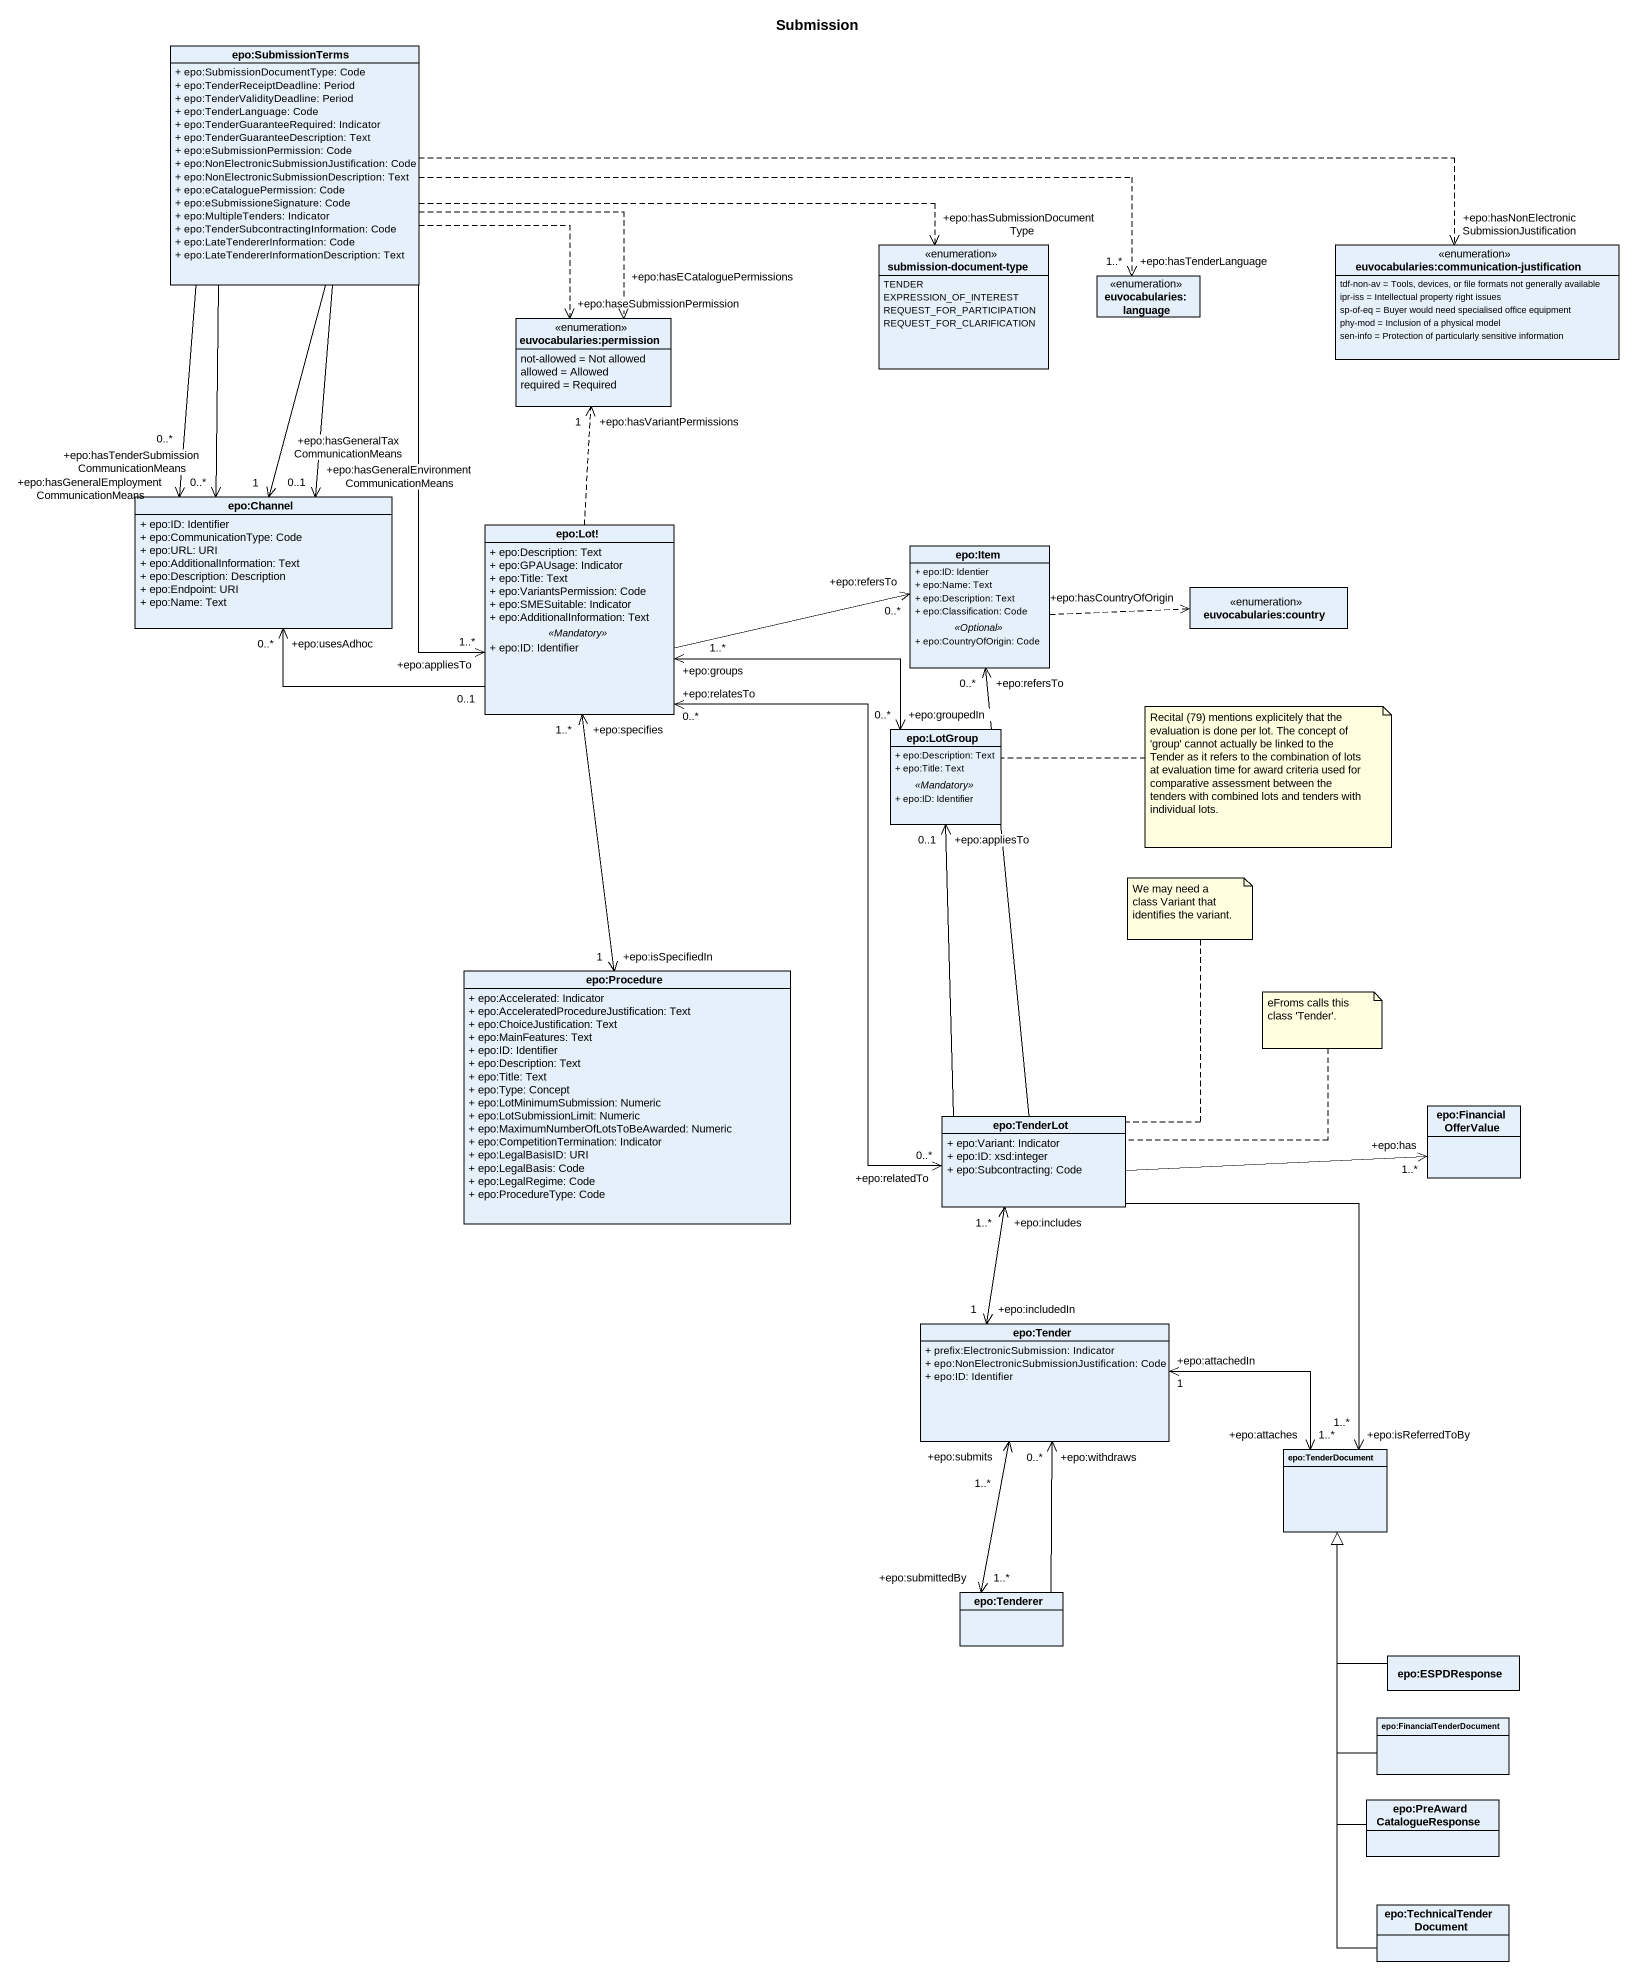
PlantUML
@startuml
title Submission
hide circle
hide empty members
skinparam classAttributeIconSize 0
class "epo:SubmissionTerms" as epo_SubmissionTerms {
  + epo:SubmissionDocumentType: Code
  + epo:TenderReceiptDeadline: Period
  + epo:TenderValidityDeadline: Period
  + epo:TenderLanguage: Code
  + epo:TenderGuaranteeRequired: Indicator
  + epo:TenderGuaranteeDescription: Text
  + epo:eSubmissionPermission: Code
  + epo:NonElectronicSubmissionJustification: Code
  + epo:NonElectronicSubmissionDescription: Text
  + epo:eCataloguePermission: Code
  + epo:eSubmissioneSignature: Code
  + epo:MultipleTenders: Indicator
  + epo:TenderSubcontractingInformation: Code
  + epo:LateTendererInformation: Code
  + epo:LateTendererInformationDescription: Text
}
enum "submission-document-type" as submission_document_type {
  TENDER
  EXPRESSION_OF_INTEREST
  REQUEST_FOR_PARTICIPATION
  REQUEST_FOR_CLARIFICATION
}
enum "euvocabularies:language" as euvocabularies_language
enum "euvocabularies:communication-justification" as euvocabularies {
  tdf-non-av = Tools, devices, or file formats not generally available
  ipr-iss = Intellectual property right issues
  sp-of-eq = Buyer would need specialised office equipment
  phy-mod = Inclusion of a physical model
  sen-info = Protection of particularly sensitive information
}
enum "euvocabularies:permission" as euvocabularies_permission {
  not-allowed = Not allowed
  allowed = Allowed
  required = Required
}
class "epo:Channel" as epo_Channel {
  + epo:ID: Identifier
  + epo:CommunicationType: Code
  + epo:URL: URI
  + epo:AdditionalInformation: Text
  + epo:Description: Description
  + epo:Endpoint: URI
  + epo:Name: Text
}
class "epo:Lot!" as epo_Lot {
  + epo:Description: Text
  + epo:GPAUsage: Indicator
  + epo:Title: Text
  + epo:VariantsPermission: Code
  + epo:SMESuitable: Indicator
  + epo:AdditionalInformation: Text
  .. <<Mandatory>> ..
  + epo:ID: Identifier
}
class "epo:Item" as epo_Item {
  + epo:ID: Identier
  + epo:Name: Text
  + epo:Description: Text
  + epo:Classification: Code
  .. <<Optional>> ..
  + epo:CountryOfOrigin: Code
}
enum "euvocabularies:country" as euvocabularies_country
class "epo:LotGroup" as epo_LotGroup {
  + epo:Description: Text
  + epo:Title: Text
  .. <<Mandatory>> ..
  + epo:ID: Identifier
}
class "epo:Procedure" as epo_Procedure {
  + epo:Accelerated: Indicator
  + epo:AcceleratedProcedureJustification: Text
  + epo:ChoiceJustification: Text
  + epo:MainFeatures: Text
  + epo:ID: Identifier
  + epo:Description: Text
  + epo:Title: Text
  + epo:Type: Concept
  + epo:LotMinimumSubmission: Numeric
  + epo:LotSubmissionLimit: Numeric
  + epo:MaximumNumberOfLotsToBeAwarded: Numeric
  + epo:CompetitionTermination: Indicator
  + epo:LegalBasisID: URI
  + epo:LegalBasis: Code
  + epo:LegalRegime: Code
  + epo:ProcedureType: Code
}
class "epo:TenderLot" as epo_TenderLot {
  + epo:Variant: Indicator
  + epo:ID: xsd:integer
  + epo:Subcontracting: Code
}
class "epo:FinancialOfferValue" as epo_FinancialOfferValue
class "epo:Tender" as epo_Tender {
  + prefix:ElectronicSubmission: Indicator
  + epo:NonElectronicSubmissionJustification: Code
  + epo:ID: Identifier
}
class "epo:TenderDocument" as epo_TenderDocument
class "epo:Tenderer" as epo_Tenderer
class "epo:ESPDResponse" as epo_ESPDResponse
class "epo:FinancialTenderDocument" as epo_FinancialTenderDocument
class "epo:PreAwardCatalogueResponse" as epo_PreAwardCatalogueRespons
class "epo:TechnicalTenderDocument" as epo_TechnicalTenderDocument
epo_SubmissionTerms .right.> "+epo:hasSubmissionDocumentType" submission_document_type
epo_SubmissionTerms .right.> "+epo:hasTenderLanguage\n1..*" euvocabularies_language
epo_SubmissionTerms .right.> "+epo:hasNonElectronicSubmissionJustification" euvocabularies
epo_SubmissionTerms ..> "+epo:haseSubmissionPermission" euvocabularies_permission
epo_SubmissionTerms ..> "+epo:hasECataloguePermissions" euvocabularies_permission
epo_SubmissionTerms --> "+epo:hasTenderSubmissionCommunicationMeans\n0..*" epo_Channel
epo_SubmissionTerms --> "+epo:hasGeneralEmploymentCommunicationMeans\n0..*" epo_Channel
epo_SubmissionTerms --> "+epo:hasGeneralEnvironmentCommunicationMeans\n0..1" epo_Channel
epo_SubmissionTerms --> "+epo:hasGeneralTaxCommunicationMeans\n1" epo_Channel
epo_SubmissionTerms --> "+epo:appliesTo\n1..*" epo_Lot
epo_Lot .up.> "+epo:hasVariantPermissions\n1" euvocabularies_permission
epo_Lot "0..1" -left-> "+epo:usesAdhoc\n0..*" epo_Channel
epo_Lot -right-> "+epo:refersTo\n0..*" epo_Item
epo_Lot "+epo:groups\n1..*" <-right-> "+epo:groupedIn\n0..*" epo_LotGroup
epo_Item .right.> "+epo:hasCountryOfOrigin" euvocabularies_country
epo_Procedure "+epo:isSpecifiedIn\n1" <-up-> "+epo:specifies\n1..*" epo_Lot
epo_TenderLot "+epo:relatedTo\n0..*" <-up-> "+epo:relatesTo\n0..*" epo_Lot
epo_TenderLot -up-> "+epo:refersTo\n0..*" epo_Item
epo_TenderLot -up-> "+epo:appliesTo\n0..1" epo_LotGroup
epo_TenderLot -right-> "+epo:has\n1..*" epo_FinancialOfferValue
epo_TenderLot --> "+epo:isReferredToBy\n1..*" epo_TenderDocument
epo_Tender "+epo:includedIn\n1" <-up-> "+epo:includes\n1..*" epo_TenderLot
epo_Tender "+epo:attachedIn\n1" <-right-> "+epo:attaches\n1..*" epo_TenderDocument
epo_Tenderer -up-> "+epo:withdraws\n0..*" epo_Tender
epo_Tenderer "+epo:submittedBy\n1..*" <-up-> "+epo:submits\n1..*" epo_Tender
epo_ESPDResponse -up-|> epo_TenderDocument
epo_FinancialTenderDocument -up-|> epo_TenderDocument
epo_PreAwardCatalogueRespons -up-|> epo_TenderDocument
epo_TechnicalTenderDocument -up-|> epo_TenderDocument
note right of epo_LotGroup : Recital (79) mentions explicitely that the evaluation is done per lot. The concept of 'group' cannot actually be linked to the Tender as it refers to the combination of lots at evaluation time for award criteria used for comparative assessment between the tenders with combined lots and tenders with individual lots.
note top of epo_TenderLot : We may need a class Variant that identifies the variant.
note right of epo_TenderLot : eFroms calls this class 'Tender'.
@enduml
